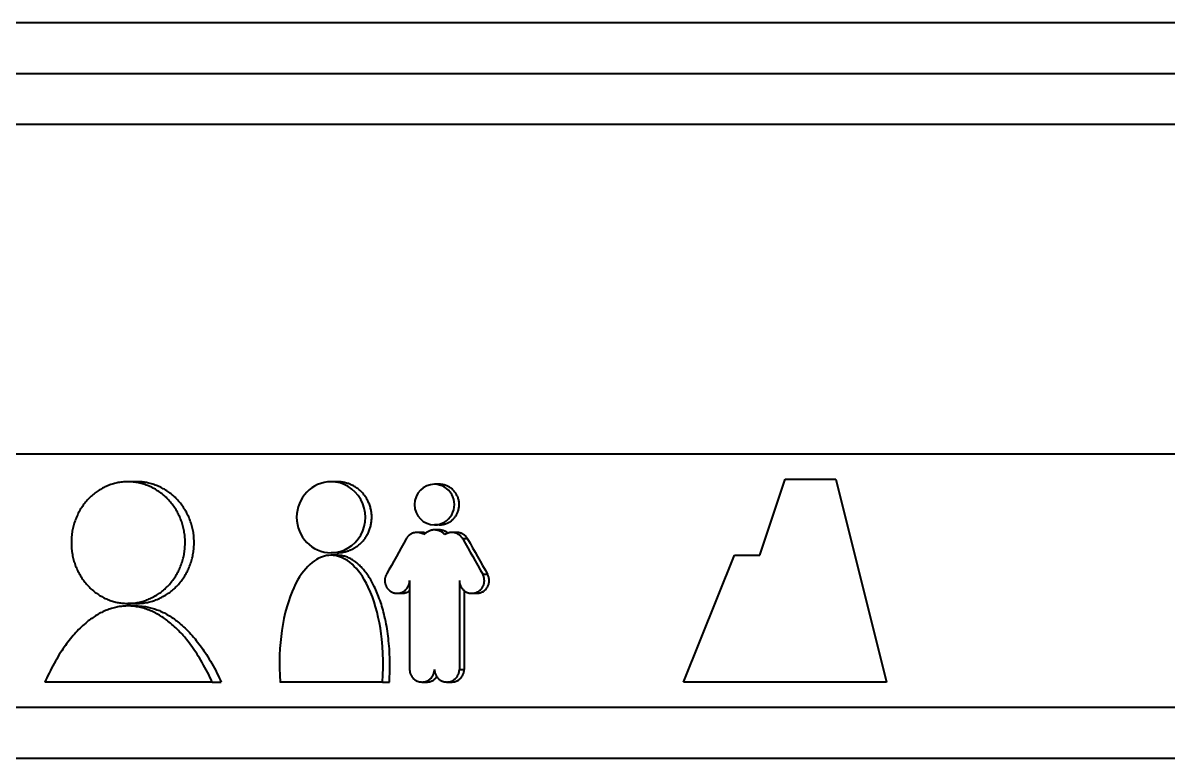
# Model space of a CAD drawing. Header units: millimetres. Extents: x 15 to 292, y 5 to 205.
# Drawn here: x 71.72 to 94.3, y 157.4 to 171.9 of the extents above; entities that cross this region are included whole.
import ezdxf

# ---------------------------------------------------------------- set-up
doc = ezdxf.new("R2010")
doc.units = ezdxf.units.MM
doc.layers.add('Geometries', color=7, linetype='Continuous')

msp = doc.modelspace()

# ---------------------------------------------------------------- linework, layer by layer
at = {"layer": 'Geometries', "linetype": 'Continuous', "lineweight": 40}
for p, q in [((121.75, 171.9), (51.75, 171.9)), ((50.75, 170.9), (122.75, 170.9)), ((51.25, 169.9), (122.25, 169.9)), ((51.25, 163.4), (122.25, 163.4)), ((73.966, 162.85), (73.788, 162.85)), ((77.919, 162.85), (77.796, 162.85)), ((86.25, 161.4), (86.75, 162.9)), ((86.75, 162.9), (87.75, 162.9)), ((86.75, 162.9), (86.75, 162.9)), ((87.75, 162.9), (88.75, 158.9)), ((79.93, 162.8), (79.835, 162.8)), ((79.93, 162), (79.835, 162)), ((79.587, 161.85), (79.492, 161.85)), ((79.93, 161.9), (79.835, 161.9)), ((80.274, 161.85), (80.179, 161.85)), ((80.488, 161.724), (80.393, 161.724)), ((77.919, 161.45), (77.796, 161.45)), ((77.919, 161.4), (77.796, 161.4)), ((84.75, 158.9), (85.75, 161.4)), ((85.75, 161.4), (86.25, 161.4)), ((79.345, 160.9), (79.345, 160.703)), ((80.327, 160.9), (80.327, 159.15)), ((80.882, 161.024), (80.787, 161.024)), ((79.1, 160.65), (79.195, 160.65)), ((79.345, 160.703), (79.345, 159.15)), ((80.422, 160.703), (80.422, 159.15)), ((80.573, 160.65), (80.668, 160.65)), ((73.966, 160.45), (73.788, 160.45)), ((73.966, 160.4), (73.788, 160.4)), ((80.327, 159.15), (80.422, 159.15)), ((75.453, 158.9), (72.154, 158.9)), ((75.453, 158.9), (75.631, 158.9)), ((78.813, 158.9), (76.789, 158.9)), ((78.813, 158.9), (78.946, 158.9)), ((79.59, 158.9), (79.685, 158.9)), ((80.081, 158.9), (80.176, 158.9)), ((88.75, 158.9), (84.75, 158.9)), ((122.75, 158.4), (50.75, 158.4)), ((51.75, 157.4), (86.229, 157.4)), ((86.229, 157.4), (121.75, 157.4))]:
    msp.add_line(p, q, dxfattribs=at)
at = {"layer": 'Geometries', "linetype": 'Continuous', "lineweight": 40, "flags": 128}
for points in [[(73.788, 162.85), (73.778, 162.85), (73.752, 162.85), (73.726, 162.848), (73.7, 162.847), (73.674, 162.844), (73.648, 162.841), (73.624, 162.837), (73.599, 162.833), (73.575, 162.828), (73.551, 162.823), (73.527, 162.817), (73.503, 162.811), (73.479, 162.804), (73.455, 162.796), (73.432, 162.788), (73.408, 162.779), (73.384, 162.769), (73.36, 162.759), (73.336, 162.748), (73.312, 162.736), (73.289, 162.724), (73.267, 162.712), (73.246, 162.699), (73.224, 162.686), (73.203, 162.673), (73.182, 162.658), (73.162, 162.644), (73.141, 162.629), (73.121, 162.613), (73.102, 162.597), (73.083, 162.581), (73.063, 162.563), (73.043, 162.544), (73.024, 162.525), (73.006, 162.506), (72.987, 162.486), (72.97, 162.467), (72.954, 162.448), (72.938, 162.428), (72.922, 162.407), (72.907, 162.386), (72.892, 162.365), (72.878, 162.344), (72.864, 162.322), (72.85, 162.3), (72.837, 162.277), (72.824, 162.253), (72.811, 162.229), (72.799, 162.204), (72.787, 162.18), (72.776, 162.154), (72.766, 162.13), (72.757, 162.106), (72.747, 162.081), (72.739, 162.056), (72.731, 162.031), (72.723, 162.006), (72.716, 161.98), (72.71, 161.955), (72.704, 161.929), (72.699, 161.903), (72.693, 161.876), (72.689, 161.848), (72.685, 161.821), (72.681, 161.793), (72.679, 161.765), (72.677, 161.739), (72.675, 161.712), (72.674, 161.686), (72.674, 161.659), (72.674, 161.633), (72.674, 161.606), (72.676, 161.58), (72.677, 161.553), (72.679, 161.527), (72.682, 161.501), (72.686, 161.473), (72.69, 161.446), (72.695, 161.418), (72.7, 161.391), (72.706, 161.364), (72.712, 161.338), (72.718, 161.312), (72.726, 161.287), (72.733, 161.262), (72.741, 161.237), (72.75, 161.212), (72.759, 161.188), (72.769, 161.163), (72.779, 161.139), (72.79, 161.115), (72.802, 161.09), (72.814, 161.066), (72.827, 161.042), (72.84, 161.018), (72.854, 160.994), (72.868, 160.972), (72.882, 160.951), (72.896, 160.929), (72.911, 160.908), (72.927, 160.887), (72.942, 160.867), (72.959, 160.847), (72.975, 160.828), (72.992, 160.809), (73.01, 160.79), (73.029, 160.771), (73.048, 160.752), (73.067, 160.734), (73.087, 160.716), (73.108, 160.699), (73.127, 160.683), (73.147, 160.667), (73.168, 160.652), (73.188, 160.638), (73.209, 160.624), (73.23, 160.61), (73.252, 160.597), (73.274, 160.585), (73.296, 160.573), (73.318, 160.562), (73.342, 160.55), (73.366, 160.539), (73.39, 160.529), (73.414, 160.519), (73.439, 160.51), (73.461, 160.503), (73.484, 160.496), (73.506, 160.489), (73.529, 160.483), (73.552, 160.477), (73.576, 160.472), (73.599, 160.468), (73.623, 160.464), (73.646, 160.46), (73.67, 160.457)], [(73.878, 162.847), (73.877, 162.847), (73.852, 162.848), (73.828, 162.85), (73.803, 162.85), (73.788, 162.85)], [(73.877, 160.454), (73.893, 160.455), (73.917, 160.458), (73.943, 160.462), (73.969, 160.466), (73.995, 160.471), (74.021, 160.476), (74.046, 160.482), (74.07, 160.489), (74.094, 160.496), (74.118, 160.503), (74.142, 160.511), (74.165, 160.52), (74.189, 160.529), (74.212, 160.539), (74.235, 160.549), (74.258, 160.56), (74.28, 160.571), (74.304, 160.583), (74.327, 160.597), (74.35, 160.61), (74.372, 160.624), (74.394, 160.639), (74.415, 160.654), (74.436, 160.669), (74.456, 160.684), (74.476, 160.7), (74.496, 160.717), (74.515, 160.733), (74.534, 160.751), (74.553, 160.769), (74.571, 160.787), (74.589, 160.805), (74.607, 160.825), (74.625, 160.846), (74.642, 160.867), (74.659, 160.888), (74.676, 160.91), (74.691, 160.931), (74.706, 160.952), (74.72, 160.974), (74.734, 160.996), (74.747, 161.019), (74.76, 161.041), (74.773, 161.064), (74.785, 161.088), (74.796, 161.111), (74.807, 161.135), (74.818, 161.16), (74.829, 161.186), (74.839, 161.212), (74.848, 161.238), (74.857, 161.264), (74.865, 161.289), (74.872, 161.315), (74.879, 161.34), (74.885, 161.366), (74.891, 161.392), (74.896, 161.418), (74.9, 161.444), (74.904, 161.47), (74.908, 161.496), (74.911, 161.523), (74.913, 161.551), (74.915, 161.578), (74.916, 161.606), (74.917, 161.634), (74.917, 161.662), (74.917, 161.689), (74.916, 161.715), (74.914, 161.742), (74.912, 161.768), (74.909, 161.794), (74.906, 161.821), (74.902, 161.847), (74.897, 161.873), (74.893, 161.899), (74.887, 161.925), (74.881, 161.952), (74.874, 161.979), (74.866, 162.006), (74.858, 162.032), (74.85, 162.058), (74.841, 162.083), (74.831, 162.108), (74.822, 162.132), (74.811, 162.156), (74.8, 162.18), (74.789, 162.204), (74.777, 162.227), (74.765, 162.251), (74.752, 162.273), (74.739, 162.296), (74.725, 162.319), (74.71, 162.342), (74.694, 162.365), (74.678, 162.387), (74.662, 162.409), (74.646, 162.429), (74.629, 162.449), (74.613, 162.469), (74.595, 162.488), (74.578, 162.507), (74.56, 162.525), (74.541, 162.543), (74.522, 162.561), (74.503, 162.578), (74.484, 162.594), (74.463, 162.611), (74.442, 162.628), (74.42, 162.644), (74.398, 162.659), (74.376, 162.674), (74.355, 162.687), (74.333, 162.701), (74.311, 162.713), (74.289, 162.725), (74.266, 162.737), (74.244, 162.748), (74.221, 162.758), (74.197, 162.768), (74.174, 162.777), (74.151, 162.786), (74.126, 162.795), (74.101, 162.803), (74.076, 162.81), (74.05, 162.817), (74.025, 162.823), (74, 162.829), (73.976, 162.833), (73.951, 162.838), (73.927, 162.841), (73.902, 162.844), (73.878, 162.847)], [(73.966, 160.45), (73.971, 160.45), (73.996, 160.451), (74.021, 160.452), (74.046, 160.453), (74.07, 160.456), (74.095, 160.458), (74.121, 160.462), (74.147, 160.466), (74.173, 160.471), (74.198, 160.476), (74.224, 160.482), (74.248, 160.489), (74.272, 160.496), (74.296, 160.503), (74.319, 160.511), (74.343, 160.52), (74.366, 160.529), (74.39, 160.539), (74.413, 160.549), (74.435, 160.56), (74.458, 160.571), (74.481, 160.584), (74.504, 160.597), (74.527, 160.61), (74.55, 160.624), (74.572, 160.639), (74.593, 160.654), (74.614, 160.669), (74.634, 160.684), (74.654, 160.7), (74.673, 160.717), (74.693, 160.733), (74.712, 160.751), (74.73, 160.769), (74.748, 160.787), (74.766, 160.805), (74.785, 160.825), (74.802, 160.846), (74.82, 160.867), (74.837, 160.888), (74.853, 160.91), (74.869, 160.931), (74.883, 160.952), (74.898, 160.974), (74.912, 160.996), (74.925, 161.019), (74.938, 161.041), (74.95, 161.064), (74.962, 161.088), (74.974, 161.111), (74.985, 161.135), (74.996, 161.16), (75.007, 161.186), (75.016, 161.212), (75.026, 161.238), (75.035, 161.264), (75.042, 161.29), (75.05, 161.315), (75.056, 161.34), (75.063, 161.366), (75.068, 161.392), (75.073, 161.418), (75.078, 161.444), (75.082, 161.47), (75.086, 161.497), (75.089, 161.523), (75.091, 161.551), (75.093, 161.579), (75.094, 161.606), (75.095, 161.634), (75.095, 161.662), (75.094, 161.689), (75.093, 161.715), (75.092, 161.742), (75.089, 161.768), (75.087, 161.794), (75.083, 161.821), (75.08, 161.847), (75.075, 161.873), (75.07, 161.899), (75.065, 161.925), (75.058, 161.952), (75.052, 161.979), (75.044, 162.006), (75.036, 162.032), (75.027, 162.059), (75.018, 162.083), (75.009, 162.108), (74.999, 162.132), (74.989, 162.157), (74.978, 162.18), (74.967, 162.204), (74.955, 162.228), (74.943, 162.251), (74.93, 162.273), (74.917, 162.296), (74.902, 162.319), (74.887, 162.342), (74.872, 162.365), (74.856, 162.387), (74.84, 162.409), (74.824, 162.429), (74.807, 162.449), (74.79, 162.469), (74.773, 162.488), (74.755, 162.507), (74.737, 162.525), (74.719, 162.543), (74.7, 162.561), (74.681, 162.578), (74.661, 162.594), (74.64, 162.611), (74.619, 162.628), (74.598, 162.644), (74.576, 162.659), (74.554, 162.674), (74.532, 162.687), (74.51, 162.701), (74.488, 162.713), (74.466, 162.725), (74.444, 162.737), (74.421, 162.748), (74.398, 162.758), (74.375, 162.768), (74.352, 162.778), (74.328, 162.786), (74.303, 162.795), (74.278, 162.803), (74.253, 162.811), (74.228, 162.817), (74.202, 162.824), (74.179, 162.829), (74.156, 162.833), (74.132, 162.837), (74.109, 162.841), (74.085, 162.844), (74.062, 162.846), (74.038, 162.848), (74.014, 162.849), (73.99, 162.85), (73.966, 162.85)], [(77.919, 161.45), (77.922, 161.45), (77.941, 161.451), (77.96, 161.452), (77.978, 161.453), (77.997, 161.455), (78.017, 161.458), (78.036, 161.461), (78.056, 161.465), (78.075, 161.469), (78.093, 161.474), (78.111, 161.479), (78.129, 161.485), (78.147, 161.491), (78.164, 161.498), (78.182, 161.505), (78.199, 161.513), (78.216, 161.521), (78.234, 161.53), (78.251, 161.54), (78.268, 161.55), (78.285, 161.561), (78.301, 161.571), (78.316, 161.582), (78.331, 161.594), (78.346, 161.606), (78.361, 161.618), (78.375, 161.631), (78.388, 161.644), (78.402, 161.658), (78.416, 161.672), (78.429, 161.687), (78.442, 161.703), (78.454, 161.719), (78.466, 161.734), (78.477, 161.75), (78.487, 161.766), (78.497, 161.782), (78.507, 161.799), (78.516, 161.816), (78.525, 161.833), (78.533, 161.85), (78.541, 161.869), (78.549, 161.887), (78.556, 161.906), (78.563, 161.926), (78.569, 161.944), (78.574, 161.963), (78.579, 161.981), (78.583, 162), (78.587, 162.019), (78.59, 162.038), (78.593, 162.057), (78.595, 162.076), (78.597, 162.097), (78.598, 162.117), (78.599, 162.137), (78.599, 162.158), (78.599, 162.177), (78.598, 162.196), (78.596, 162.216), (78.594, 162.235), (78.592, 162.254), (78.589, 162.273), (78.585, 162.292), (78.581, 162.311), (78.576, 162.331), (78.571, 162.35), (78.565, 162.37), (78.558, 162.389), (78.552, 162.407), (78.544, 162.425), (78.537, 162.443), (78.529, 162.46), (78.52, 162.477), (78.511, 162.494), (78.502, 162.511), (78.492, 162.527), (78.481, 162.544), (78.469, 162.561), (78.458, 162.577), (78.445, 162.593), (78.433, 162.608), (78.421, 162.623), (78.408, 162.637), (78.395, 162.65), (78.381, 162.664), (78.367, 162.677), (78.353, 162.689), (78.338, 162.701), (78.322, 162.714), (78.306, 162.725), (78.29, 162.737), (78.273, 162.748), (78.257, 162.758), (78.24, 162.767), (78.224, 162.776), (78.207, 162.784), (78.19, 162.792), (78.172, 162.8), (78.155, 162.807), (78.137, 162.813), (78.118, 162.819), (78.099, 162.825), (78.08, 162.83), (78.061, 162.835), (78.044, 162.838), (78.026, 162.842), (78.008, 162.844), (77.991, 162.846), (77.973, 162.848), (77.955, 162.849), (77.937, 162.85), (77.919, 162.85)], [(79.93, 162), (79.938, 162), (79.954, 162.001), (79.971, 162.002), (79.987, 162.005), (80.004, 162.007), (80.02, 162.011), (80.036, 162.015), (80.052, 162.02), (80.067, 162.025), (80.083, 162.032), (80.098, 162.039), (80.113, 162.046), (80.128, 162.055), (80.142, 162.063), (80.156, 162.073), (80.169, 162.082), (80.182, 162.093), (80.194, 162.104), (80.206, 162.115), (80.218, 162.128), (80.229, 162.141), (80.24, 162.154), (80.249, 162.167), (80.259, 162.181), (80.267, 162.195), (80.276, 162.209), (80.283, 162.225), (80.29, 162.24), (80.297, 162.256), (80.302, 162.272), (80.307, 162.288), (80.312, 162.304), (80.315, 162.32), (80.318, 162.336), (80.321, 162.353), (80.322, 162.37), (80.323, 162.387), (80.323, 162.405), (80.323, 162.421), (80.322, 162.438), (80.32, 162.454), (80.317, 162.471), (80.314, 162.487), (80.31, 162.504), (80.305, 162.521), (80.3, 162.537), (80.294, 162.552), (80.287, 162.567), (80.28, 162.582), (80.272, 162.597), (80.264, 162.612), (80.255, 162.626), (80.245, 162.64), (80.234, 162.653), (80.224, 162.666), (80.213, 162.678), (80.201, 162.69), (80.189, 162.701), (80.176, 162.712), (80.163, 162.723), (80.149, 162.733), (80.135, 162.742), (80.121, 162.75), (80.106, 162.758), (80.092, 162.765), (80.077, 162.772), (80.061, 162.778), (80.045, 162.783), (80.029, 162.788), (80.012, 162.791), (79.996, 162.795), (79.98, 162.797), (79.963, 162.799), (79.947, 162.8), (79.93, 162.8)], [(79.492, 161.85), (79.483, 161.85), (79.472, 161.849), (79.459, 161.848), (79.445, 161.846), (79.432, 161.843), (79.422, 161.84), (79.412, 161.837), (79.402, 161.833), (79.392, 161.829), (79.38, 161.823), (79.368, 161.816), (79.357, 161.809), (79.348, 161.803), (79.34, 161.796), (79.332, 161.789), (79.324, 161.782), (79.315, 161.774), (79.307, 161.764), (79.3, 161.755), (79.292, 161.745), (79.286, 161.735), (79.279, 161.724)], [(79.629, 161.808), (79.618, 161.815), (79.606, 161.822), (79.594, 161.828), (79.584, 161.832), (79.574, 161.836), (79.564, 161.839), (79.554, 161.842), (79.541, 161.845), (79.527, 161.848), (79.514, 161.849), (79.504, 161.85), (79.493, 161.85), (79.492, 161.85)], [(79.664, 161.837), (79.659, 161.839), (79.649, 161.842), (79.636, 161.845), (79.622, 161.848), (79.609, 161.849), (79.598, 161.85), (79.588, 161.85), (79.587, 161.85)], [(79.664, 161.837), (79.653, 161.828), (79.641, 161.818), (79.629, 161.808)], [(79.835, 161.9), (79.833, 161.9), (79.822, 161.9), (79.811, 161.899), (79.8, 161.898), (79.789, 161.896), (79.778, 161.893), (79.767, 161.891), (79.754, 161.886), (79.741, 161.882), (79.728, 161.876), (79.715, 161.87), (79.703, 161.863), (79.691, 161.856), (79.678, 161.847), (79.665, 161.838), (79.664, 161.837)], [(80.042, 161.808), (80.03, 161.818), (80.019, 161.828), (80.006, 161.838), (79.994, 161.847), (79.983, 161.854), (79.972, 161.861), (79.961, 161.867), (79.95, 161.873), (79.939, 161.878), (79.929, 161.882), (79.918, 161.886), (79.908, 161.889), (79.898, 161.892), (79.887, 161.895), (79.876, 161.897), (79.865, 161.898), (79.854, 161.9), (79.843, 161.9), (79.835, 161.9)], [(80.102, 161.837), (80.101, 161.838), (80.089, 161.847), (80.078, 161.854), (80.067, 161.861), (80.056, 161.867), (80.045, 161.873), (80.033, 161.878), (80.023, 161.882), (80.013, 161.886), (80.003, 161.889), (79.993, 161.892), (79.982, 161.895), (79.971, 161.897), (79.96, 161.898), (79.949, 161.9), (79.938, 161.9), (79.93, 161.9)], [(80.102, 161.837), (80.096, 161.835), (80.084, 161.831), (80.073, 161.826), (80.063, 161.82), (80.052, 161.814), (80.042, 161.808)], [(80.179, 161.85), (80.175, 161.85), (80.162, 161.85), (80.148, 161.848), (80.138, 161.847), (80.128, 161.845), (80.117, 161.842), (80.107, 161.839), (80.102, 161.837)], [(80.393, 161.724), (80.386, 161.736), (80.378, 161.748), (80.37, 161.759), (80.363, 161.767), (80.356, 161.775), (80.348, 161.782), (80.341, 161.789), (80.33, 161.798), (80.319, 161.806), (80.308, 161.814), (80.298, 161.819), (80.289, 161.824), (80.28, 161.829), (80.27, 161.833), (80.257, 161.837), (80.244, 161.842), (80.231, 161.845), (80.22, 161.847), (80.21, 161.848), (80.2, 161.849), (80.189, 161.85), (80.179, 161.85)], [(80.488, 161.724), (80.481, 161.736), (80.473, 161.748), (80.465, 161.759), (80.458, 161.767), (80.451, 161.775), (80.443, 161.782), (80.435, 161.789), (80.425, 161.798), (80.414, 161.806), (80.402, 161.814), (80.393, 161.819), (80.384, 161.824), (80.374, 161.829), (80.365, 161.833), (80.352, 161.837), (80.339, 161.842), (80.326, 161.845), (80.315, 161.847), (80.305, 161.848), (80.294, 161.849), (80.284, 161.85), (80.274, 161.85)], [(77.796, 161.4), (77.795, 161.4), (77.752, 161.398), (77.709, 161.393), (77.667, 161.384), (77.625, 161.372), (77.585, 161.356), (77.545, 161.338), (77.507, 161.316), (77.47, 161.293), (77.423, 161.258), (77.378, 161.22), (77.336, 161.179), (77.296, 161.135), (77.258, 161.09), (77.222, 161.042), (77.177, 160.975), (77.136, 160.906), (77.097, 160.834), (77.062, 160.761), (77.029, 160.686), (76.99, 160.587), (76.955, 160.485), (76.924, 160.382), (76.894, 160.269), (76.867, 160.154), (76.845, 160.037), (76.826, 159.919), (76.81, 159.801), (76.798, 159.682), (76.788, 159.562), (76.782, 159.431), (76.778, 159.299), (76.779, 159.166), (76.783, 159.034), (76.79, 158.9)], [(78.813, 158.9), (78.82, 159.041), (78.824, 159.182), (78.823, 159.323), (78.819, 159.464), (78.81, 159.604), (78.798, 159.744), (78.784, 159.853), (78.768, 159.961), (78.75, 160.068), (78.728, 160.174), (78.703, 160.279), (78.675, 160.384), (78.645, 160.482), (78.611, 160.579), (78.573, 160.675), (78.531, 160.769), (78.495, 160.841), (78.457, 160.912), (78.415, 160.98), (78.37, 161.045), (78.334, 161.093), (78.296, 161.139), (78.255, 161.182), (78.212, 161.223), (78.167, 161.261), (78.12, 161.295), (78.082, 161.318), (78.044, 161.339), (78.004, 161.357), (77.964, 161.372), (77.922, 161.384), (77.88, 161.393), (77.838, 161.399), (77.796, 161.4)], [(78.946, 158.9), (78.95, 158.955), (78.952, 159.009), (78.955, 159.063), (78.956, 159.118), (78.957, 159.172), (78.957, 159.226), (78.957, 159.281), (78.956, 159.335), (78.955, 159.389), (78.952, 159.444), (78.95, 159.498), (78.946, 159.552), (78.942, 159.606), (78.938, 159.661), (78.932, 159.715), (78.927, 159.761), (78.921, 159.808), (78.915, 159.854), (78.908, 159.901), (78.901, 159.947), (78.893, 159.993), (78.884, 160.044), (78.874, 160.094), (78.864, 160.145), (78.852, 160.195), (78.843, 160.235), (78.833, 160.275), (78.822, 160.315), (78.811, 160.354), (78.8, 160.394), (78.788, 160.433), (78.775, 160.472), (78.762, 160.511), (78.748, 160.55), (78.734, 160.588), (78.721, 160.622), (78.707, 160.655), (78.693, 160.688), (78.679, 160.72), (78.664, 160.753), (78.649, 160.785), (78.636, 160.811), (78.622, 160.837), (78.609, 160.863), (78.594, 160.888), (78.58, 160.913), (78.565, 160.938), (78.549, 160.963), (78.534, 160.987), (78.517, 161.012), (78.5, 161.036), (78.483, 161.059), (78.465, 161.083), (78.45, 161.101), (78.435, 161.119), (78.42, 161.136), (78.405, 161.153), (78.389, 161.17), (78.373, 161.187), (78.356, 161.203), (78.339, 161.219), (78.322, 161.234), (78.304, 161.249), (78.288, 161.261), (78.272, 161.274), (78.256, 161.285), (78.239, 161.297), (78.222, 161.308), (78.205, 161.318), (78.188, 161.328), (78.171, 161.337), (78.153, 161.345), (78.136, 161.353), (78.118, 161.361), (78.1, 161.368), (78.081, 161.374), (78.062, 161.38), (78.043, 161.385), (78.024, 161.389), (78.005, 161.393), (77.986, 161.396), (77.966, 161.398), (77.947, 161.399), (77.928, 161.4), (77.919, 161.4)], [(78.888, 161.024), (78.882, 161.012), (78.876, 161), (78.871, 160.987), (78.868, 160.977), (78.865, 160.966), (78.862, 160.956), (78.86, 160.946), (78.858, 160.932), (78.857, 160.918), (78.856, 160.904), (78.856, 160.894), (78.857, 160.883), (78.858, 160.872), (78.859, 160.862), (78.861, 160.848), (78.865, 160.835), (78.869, 160.821), (78.872, 160.811), (78.876, 160.801), (78.88, 160.792), (78.885, 160.782), (78.892, 160.77), (78.899, 160.758), (78.907, 160.747), (78.914, 160.739), (78.921, 160.731), (78.928, 160.723), (78.935, 160.716), (78.946, 160.707), (78.956, 160.698), (78.968, 160.69), (78.976, 160.685), (78.986, 160.68), (78.995, 160.675), (79.004, 160.67), (79.017, 160.665), (79.03, 160.661), (79.043, 160.657), (79.053, 160.655), (79.063, 160.653), (79.074, 160.652), (79.084, 160.651), (79.098, 160.65), (79.1, 160.65)], [(79.1, 160.65), (79.111, 160.651), (79.125, 160.652), (79.135, 160.653), (79.146, 160.655), (79.156, 160.657), (79.166, 160.659), (79.179, 160.664), (79.192, 160.668), (79.204, 160.674), (79.213, 160.679), (79.223, 160.684), (79.232, 160.689), (79.24, 160.695), (79.251, 160.703), (79.262, 160.712), (79.272, 160.722), (79.279, 160.729), (79.286, 160.737), (79.293, 160.746), (79.299, 160.754), (79.306, 160.766), (79.313, 160.777), (79.32, 160.79), (79.324, 160.799), (79.328, 160.809), (79.332, 160.819), (79.335, 160.829), (79.338, 160.841), (79.341, 160.853), (79.343, 160.865), (79.344, 160.876), (79.345, 160.888), (79.345, 160.9)], [(80.327, 160.9), (80.327, 160.886), (80.328, 160.873), (80.33, 160.859), (80.332, 160.848), (80.335, 160.838), (80.338, 160.828), (80.341, 160.818), (80.346, 160.805), (80.351, 160.792), (80.358, 160.78), (80.363, 160.77), (80.368, 160.761), (80.375, 160.753), (80.381, 160.744), (80.39, 160.734), (80.399, 160.724), (80.409, 160.714), (80.417, 160.707), (80.422, 160.703)], [(80.573, 160.65), (80.581, 160.65), (80.591, 160.651), (80.602, 160.652), (80.615, 160.654), (80.629, 160.657), (80.642, 160.66), (80.652, 160.663), (80.662, 160.667), (80.672, 160.671), (80.681, 160.676), (80.693, 160.682), (80.705, 160.689), (80.716, 160.697), (80.725, 160.703), (80.733, 160.71), (80.741, 160.717), (80.749, 160.724), (80.758, 160.735), (80.767, 160.745), (80.775, 160.756), (80.781, 160.765), (80.786, 160.774), (80.791, 160.784), (80.796, 160.793), (80.802, 160.806), (80.806, 160.819), (80.81, 160.832), (80.813, 160.842), (80.815, 160.853), (80.817, 160.863), (80.818, 160.874), (80.82, 160.888), (80.82, 160.902), (80.819, 160.916), (80.819, 160.926), (80.817, 160.937), (80.815, 160.947), (80.813, 160.958), (80.81, 160.969), (80.807, 160.981), (80.803, 160.992), (80.798, 161.003), (80.793, 161.014), (80.787, 161.024)], [(80.668, 160.65), (80.675, 160.65), (80.686, 160.651), (80.697, 160.652), (80.71, 160.654), (80.723, 160.657), (80.737, 160.66), (80.747, 160.663), (80.757, 160.667), (80.766, 160.671), (80.776, 160.676), (80.788, 160.682), (80.8, 160.689), (80.811, 160.697), (80.82, 160.703), (80.828, 160.71), (80.836, 160.717), (80.843, 160.724), (80.853, 160.735), (80.861, 160.745), (80.87, 160.756), (80.876, 160.765), (80.881, 160.774), (80.886, 160.784), (80.891, 160.793), (80.896, 160.806), (80.901, 160.819), (80.905, 160.832), (80.908, 160.842), (80.91, 160.853), (80.912, 160.863), (80.913, 160.874), (80.914, 160.888), (80.915, 160.902), (80.914, 160.916), (80.913, 160.926), (80.912, 160.937), (80.91, 160.947), (80.908, 160.958), (80.905, 160.969), (80.902, 160.981), (80.898, 160.992), (80.893, 161.003), (80.888, 161.014), (80.882, 161.024)], [(79.195, 160.65), (79.206, 160.651), (79.22, 160.652), (79.23, 160.653), (79.24, 160.655), (79.251, 160.657), (79.261, 160.659), (79.274, 160.664), (79.286, 160.668), (79.299, 160.674), (79.308, 160.679), (79.317, 160.684), (79.326, 160.689), (79.335, 160.695), (79.345, 160.703)], [(80.422, 160.703), (80.425, 160.7), (80.434, 160.694), (80.443, 160.688), (80.454, 160.681), (80.467, 160.675), (80.479, 160.669), (80.489, 160.665), (80.499, 160.662), (80.509, 160.659), (80.519, 160.656), (80.533, 160.654), (80.546, 160.652), (80.56, 160.651), (80.57, 160.65), (80.573, 160.65)], [(73.788, 160.4), (73.769, 160.4), (73.741, 160.399), (73.713, 160.398), (73.689, 160.396), (73.665, 160.393), (73.641, 160.39), (73.617, 160.387), (73.593, 160.382), (73.568, 160.377), (73.543, 160.372), (73.518, 160.366), (73.493, 160.359), (73.468, 160.352), (73.444, 160.344), (73.419, 160.336), (73.395, 160.327), (73.371, 160.318), (73.347, 160.308), (73.322, 160.297), (73.298, 160.286), (73.274, 160.274), (73.25, 160.262), (73.226, 160.249), (73.2, 160.235), (73.175, 160.22), (73.151, 160.205), (73.126, 160.189), (73.102, 160.173), (73.078, 160.156), (73.054, 160.139), (73.031, 160.122), (73.008, 160.104), (72.985, 160.086), (72.957, 160.062), (72.929, 160.038), (72.901, 160.014), (72.874, 159.989), (72.846, 159.961), (72.818, 159.934), (72.791, 159.905), (72.764, 159.876), (72.736, 159.846), (72.709, 159.815), (72.682, 159.783), (72.656, 159.751), (72.631, 159.719), (72.605, 159.686), (72.581, 159.653), (72.556, 159.619), (72.532, 159.585), (72.509, 159.551), (72.486, 159.517), (72.463, 159.482), (72.437, 159.44), (72.41, 159.397), (72.385, 159.354), (72.36, 159.311), (72.335, 159.267), (72.31, 159.22), (72.285, 159.173), (72.26, 159.125), (72.236, 159.077), (72.213, 159.028), (72.193, 158.986), (72.173, 158.943), (72.154, 158.9)], [(73.67, 160.457), (73.695, 160.455), (73.719, 160.453), (73.744, 160.451), (73.769, 160.45), (73.788, 160.45)], [(73.788, 160.45), (73.794, 160.45), (73.818, 160.451), (73.843, 160.452), (73.868, 160.453), (73.877, 160.454)], [(73.877, 160.397), (73.852, 160.398), (73.824, 160.4), (73.796, 160.4), (73.788, 160.4)], [(75.453, 158.9), (75.43, 158.949), (75.407, 158.998), (75.383, 159.046), (75.359, 159.094), (75.334, 159.142), (75.309, 159.189), (75.283, 159.236), (75.256, 159.283), (75.229, 159.329), (75.201, 159.375), (75.178, 159.413), (75.154, 159.45), (75.129, 159.488), (75.104, 159.525), (75.079, 159.561), (75.053, 159.598), (75.026, 159.635), (74.998, 159.672), (74.969, 159.709), (74.947, 159.736), (74.925, 159.763), (74.903, 159.789), (74.88, 159.816), (74.857, 159.842), (74.833, 159.868), (74.809, 159.893), (74.785, 159.918), (74.76, 159.943), (74.735, 159.967), (74.71, 159.991), (74.684, 160.014), (74.658, 160.037), (74.631, 160.06), (74.604, 160.082), (74.577, 160.103), (74.554, 160.121), (74.531, 160.138), (74.508, 160.154), (74.484, 160.171), (74.46, 160.187), (74.436, 160.202), (74.412, 160.217), (74.388, 160.231), (74.363, 160.245), (74.338, 160.258), (74.313, 160.271), (74.288, 160.283), (74.262, 160.295), (74.236, 160.306), (74.21, 160.317), (74.184, 160.327), (74.158, 160.336), (74.13, 160.346), (74.101, 160.355), (74.073, 160.363), (74.044, 160.37), (74.017, 160.376), (73.99, 160.381), (73.962, 160.386), (73.935, 160.39), (73.907, 160.394), (73.88, 160.396), (73.877, 160.397)], [(73.966, 160.4), (73.986, 160.4), (74.013, 160.399), (74.041, 160.398), (74.065, 160.396), (74.09, 160.393), (74.114, 160.39), (74.138, 160.387), (74.162, 160.382), (74.187, 160.377), (74.212, 160.372), (74.238, 160.366), (74.263, 160.359), (74.288, 160.352), (74.312, 160.344), (74.337, 160.336), (74.361, 160.327), (74.386, 160.318), (74.41, 160.308), (74.435, 160.297), (74.459, 160.286), (74.484, 160.274), (74.508, 160.262), (74.532, 160.249), (74.558, 160.235), (74.583, 160.22), (74.609, 160.205), (74.633, 160.189), (74.658, 160.173), (74.682, 160.157), (74.706, 160.139), (74.73, 160.122), (74.754, 160.104), (74.777, 160.086), (74.806, 160.062), (74.834, 160.038), (74.862, 160.014), (74.889, 159.989), (74.918, 159.962), (74.947, 159.934), (74.975, 159.905), (75.003, 159.876), (75.031, 159.846), (75.059, 159.815), (75.086, 159.783), (75.113, 159.751), (75.139, 159.719), (75.165, 159.686), (75.19, 159.653), (75.215, 159.619), (75.24, 159.585), (75.264, 159.551), (75.288, 159.517), (75.311, 159.482), (75.339, 159.44), (75.366, 159.397), (75.392, 159.354), (75.418, 159.311), (75.443, 159.267), (75.469, 159.22), (75.495, 159.173), (75.521, 159.125), (75.545, 159.077), (75.57, 159.029), (75.59, 158.986), (75.611, 158.943), (75.631, 158.9)], [(79.345, 159.15), (79.345, 159.136), (79.347, 159.123), (79.348, 159.109), (79.35, 159.098), (79.353, 159.088), (79.356, 159.078), (79.359, 159.068), (79.364, 159.055), (79.369, 159.042), (79.375, 159.03), (79.381, 159.02), (79.386, 159.011), (79.392, 159.003), (79.399, 158.994), (79.408, 158.984), (79.417, 158.973), (79.427, 158.964), (79.435, 158.957), (79.443, 158.95), (79.451, 158.944), (79.46, 158.938), (79.472, 158.931), (79.484, 158.925), (79.496, 158.919), (79.506, 158.915), (79.516, 158.912), (79.526, 158.909), (79.536, 158.906), (79.55, 158.904), (79.563, 158.902), (79.577, 158.901), (79.587, 158.9), (79.59, 158.9)], [(79.59, 158.9), (79.598, 158.9), (79.608, 158.901), (79.618, 158.902), (79.632, 158.904), (79.645, 158.907), (79.658, 158.91), (79.668, 158.913), (79.678, 158.917), (79.688, 158.921), (79.697, 158.926), (79.71, 158.932), (79.721, 158.939), (79.733, 158.947), (79.741, 158.953), (79.749, 158.96), (79.757, 158.967), (79.764, 158.974), (79.774, 158.985), (79.782, 158.995), (79.791, 159.006), (79.796, 159.015), (79.802, 159.024), (79.807, 159.034), (79.812, 159.043), (79.817, 159.056), (79.822, 159.069), (79.826, 159.082), (79.829, 159.092), (79.831, 159.103), (79.833, 159.113), (79.834, 159.124), (79.835, 159.137), (79.835, 159.15)], [(79.836, 159.143), (79.836, 159.13), (79.838, 159.117), (79.84, 159.105), (79.842, 159.092), (79.845, 159.08), (79.849, 159.068), (79.854, 159.055), (79.86, 159.042), (79.866, 159.03), (79.871, 159.02), (79.877, 159.011), (79.883, 159.003)], [(80.081, 158.9), (80.089, 158.9), (80.099, 158.901), (80.109, 158.902), (80.123, 158.904), (80.136, 158.907), (80.15, 158.91), (80.16, 158.913), (80.169, 158.917), (80.179, 158.921), (80.189, 158.926), (80.201, 158.932), (80.213, 158.939), (80.224, 158.947), (80.232, 158.953), (80.24, 158.96), (80.248, 158.967), (80.256, 158.974), (80.265, 158.985), (80.274, 158.995), (80.282, 159.006), (80.288, 159.015), (80.293, 159.024), (80.299, 159.034), (80.303, 159.043), (80.309, 159.056), (80.314, 159.069), (80.318, 159.082), (80.32, 159.092), (80.323, 159.103), (80.324, 159.113), (80.326, 159.124), (80.327, 159.137), (80.327, 159.15)], [(80.176, 158.9), (80.183, 158.9), (80.194, 158.901), (80.204, 158.902), (80.218, 158.904), (80.231, 158.907), (80.244, 158.91), (80.254, 158.913), (80.264, 158.917), (80.274, 158.921), (80.283, 158.926), (80.296, 158.932), (80.307, 158.939), (80.319, 158.947), (80.327, 158.953), (80.335, 158.96), (80.343, 158.967), (80.351, 158.974), (80.36, 158.985), (80.369, 158.995), (80.377, 159.006), (80.383, 159.015), (80.388, 159.024), (80.393, 159.034), (80.398, 159.043), (80.404, 159.056), (80.408, 159.069), (80.412, 159.082), (80.415, 159.092), (80.417, 159.103), (80.419, 159.113), (80.42, 159.124), (80.421, 159.137), (80.422, 159.15)], [(79.685, 158.9), (79.692, 158.9), (79.703, 158.901), (79.713, 158.902), (79.727, 158.904), (79.74, 158.907), (79.753, 158.91), (79.763, 158.913), (79.773, 158.917), (79.783, 158.921), (79.792, 158.926), (79.804, 158.932), (79.816, 158.939), (79.827, 158.947), (79.836, 158.953), (79.844, 158.96), (79.852, 158.967), (79.859, 158.974), (79.868, 158.985), (79.877, 158.995), (79.883, 159.003)], [(79.883, 159.003), (79.883, 159.003), (79.889, 158.994), (79.898, 158.984), (79.907, 158.973), (79.917, 158.964), (79.925, 158.957), (79.933, 158.95), (79.942, 158.944), (79.951, 158.938), (79.963, 158.931), (79.975, 158.925), (79.987, 158.919), (79.997, 158.915), (80.007, 158.912), (80.017, 158.909), (80.027, 158.906), (80.04, 158.904), (80.054, 158.902), (80.068, 158.901), (80.078, 158.9), (80.081, 158.9)]]:
    msp.add_lwpolyline(points, dxfattribs=at)
at = {"layer": 'Geometries', "linetype": 'Continuous', "lineweight": 40}
for centre, major_axis, ratio, start_param, end_param in [((77.796, 162.15), (0, -0.7), 0.969445, 3.141593, 6.283185), ((77.796, 162.15), (0, -0.7), 0.969445, 0, 3.141593), ((79.835, 162.4), (0, -0.4), 0.981893, 3.141593, 6.283185), ((79.835, 162.4), (0, -0.4), 0.981893, 0, 3.141593), ((86.845, 162.717), (36.616, 64.68), 0.082155, 1.632602, 1.643415), ((86.845, 162.717), (-36.616, 64.68), 0.082155, 1.539644, 1.550457), ((86.75, 162.717), (-35.627, 62.932), 0.082155, 1.54007, 1.551184), ((80.081, 159.15), (0, -0.25), 0.981893, 4.712389, 4.741518)]:
    msp.add_ellipse(centre, major_axis=major_axis, ratio=ratio, start_param=start_param, end_param=end_param, dxfattribs=at)

doc.saveas('drawing.dxf')
